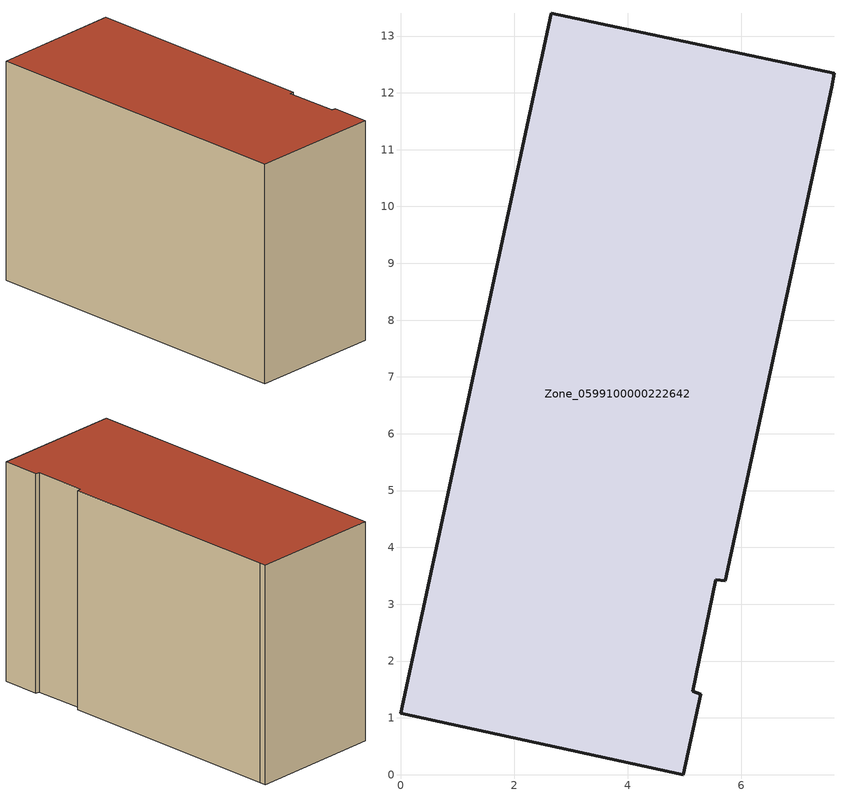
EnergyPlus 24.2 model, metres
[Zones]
Zone_0599100000222642
 floor ground (C_G): 7.59,12.1 5.71,3.41 5.55,3.43 5.14,1.47 5.29,1.42 4.98,0 0,1.08 2.65,13.4 7.63,12.34 z0
 wall outside (C_F): 0,1.08 4.98,0 5.29,1.42 5.14,1.47 5.55,3.43 5.71,3.41 7.59,12.1 7.63,12.34 2.65,13.4 0,1.08 z0:8.5
 roof outside (C_R): 5.71,3.41 7.59,12.1 7.63,12.34 2.65,13.4 0,1.08 4.98,0 5.29,1.42 5.14,1.47 5.55,3.43 z8.5
[BUILDING]
Pand.0599100000222642: North Axis=0; Terrain=City; Loads Convergence Tolerance Value=0.04; Temperature Convergence Tolerance Value=0.4; Solar Distribution=FullExterior; Maximum Number of Warmup Days=25; Minimum Number of Warmup Days=1
[Site:Location]
Rotterdam.The.Hague.AP_ZH_NLD Design_Conditions: Latitude=51.96; Longitude=4.45; Time Zone=1; Elevation=-4.5
[SITE:GROUNDTEMPERATURE:BUILDINGSURFACE]
18, 18, 18, 18, 18, 18, 18, 18, 18, 18, 18, 18
[MATERIAL] Thermal Absorptance=0.9; Solar Absorptance=0.7; Visible Absorptance=0.7
Name | Roughness | Thickness | Conductivity | Density | Specific Heat
G.TC.1975-1991 | MediumSmooth | 0.15 | 0.288461 | 540 | 1210
F.TC.1975-1991 | Rough | 0.3 | 0.230769 | 1920 | 840
R.TC.1975-1991 | MediumRough | 0.2 | 0.153846 | 1500 | 1000
[CONSTRUCTION]
C_G: G.TC.1975-1991
C_F: F.TC.1975-1991
C_R: R.TC.1975-1991
[ZONE]
Zone_0599100000222642: Type=1; Multiplier=1; Ceiling Height=Autocalculate; Volume=Autocalculate; Floor Area=autocalculate; Part of Total Floor Area=Yes
[ZONEINFILTRATION:DESIGNFLOWRATE]
Infil_Zone_0599100000222642: Zone or ZoneList or Space or SpaceList=Zone_0599100000222642; Schedule=AlwaysOn; Design Flow Rate Calculation Method=Flow/Area; Flow Rate per Floor Area=0.003; Constant Term Coefficient=1; Temperature Term Coefficient=0; Velocity Term Coefficient=0; Velocity Squared Term Coefficient=0
[HVACTEMPLATE:ZONE:IDEALLOADSAIRSYSTEM]
Zone_0599100000222642: Maximum Heating Supply Air Temperature=50; Minimum Cooling Supply Air Temperature=13; Maximum Heating Supply Air Humidity Ratio=0.0156; Minimum Cooling Supply Air Humidity Ratio=0.0077; Heating Limit=NoLimit; Cooling Limit=NoLimit; Dehumidification Control Type=ConstantSensibleHeatRatio; Cooling Sensible Heat Ratio=0.7; Dehumidification Setpoint=60; Humidification Control Type=None; Humidification Setpoint=30; Outdoor Air Method=None; Outdoor Air Flow Rate per Person=0.00944; Outdoor Air Flow Rate per Zone Floor Area=0; Outdoor Air Flow Rate per Zone=0; Demand Controlled Ventilation Type=None; Outdoor Air Economizer Type=NoEconomizer; Heat Recovery Type=None; Sensible Heat Recovery Effectiveness=0.7; Latent Heat Recovery Effectiveness=0.65
[ZONECONTROL:THERMOSTAT]
ThermostatControl_Zone_0599100000222642: Zone or ZoneList=Zone_0599100000222642; Control Type Schedule=DualSetpointControlType; Control 1=Thermostat_Zone_0599100000222642; Temperature Difference Between Cutout And Setpoint=0
[THERMOSTATSETPOINT:DUALSETPOINT]
Thermostat_Zone_0599100000222642: Heating Setpoint Temperature Schedule=HeatingSetpoint_Zone_0599100000222642; Cooling Setpoint Temperature Schedule=CoolingSetpoint_Zone_0599100000222642
[SCHEDULE:COMPACT]
HeatingSetpoint_Zone_0599100000222642: Through: 12/31, For: AllDays, Until: 24:00, 21
CoolingSetpoint_Zone_0599100000222642: Through: 12/31, For: AllDays, Until: 24:00, 24
DualSetpointControlType: Through: 12/31, For: AllDays, Until: 24:00, 4
AlwaysOn: Through: 12/31, For: AllDays, Until: 24:00, 1
